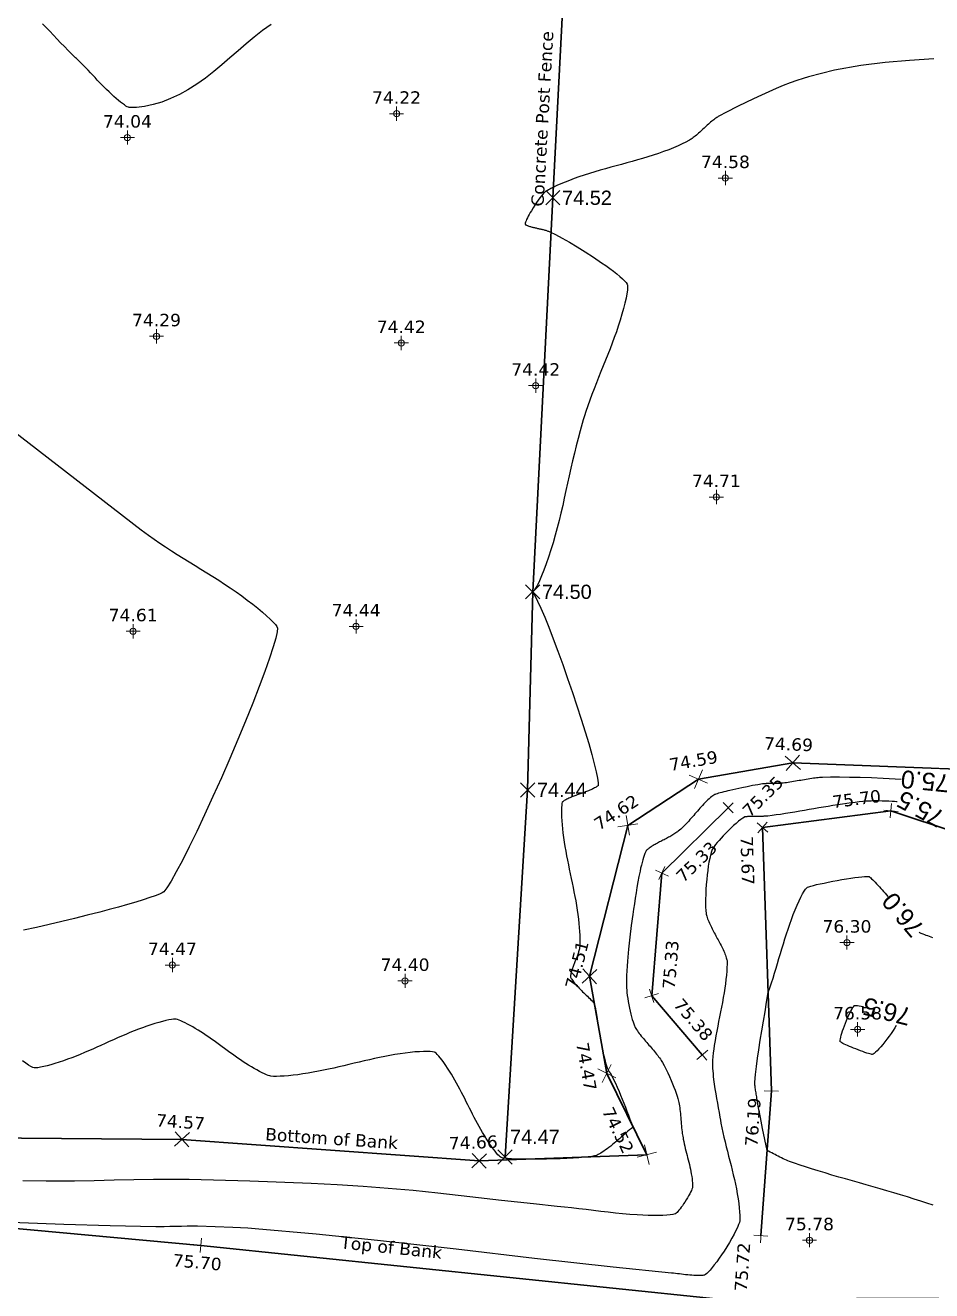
# Model space of a CAD drawing. Header units: metres. Extents: x 538443 to 538604, y 597904 to 598037.
# Drawn here: x 538488.99 to 538508.09, y 597917.91 to 597944.57 of the extents above; entities that cross this region are included whole.
import ezdxf
from ezdxf.enums import TextEntityAlignment as Align

# ---------------------------------------------------------------- set-up
doc = ezdxf.new("R2010")
doc.units = ezdxf.units.M
doc.header["$MEASUREMENT"] = 0
doc.header["$PDMODE"] = 1
doc.header["$PDSIZE"] = 0.1
doc.layers.get('0').update_dxf_attribs({"lineweight": 0})
for name, color, linetype in [('$DTM-CONTOUR-LABEL', 5, 'Continuous'), ('$DTM-CONTOUR-MAJ', 1, 'Continuous'), ('$DTM-CONTOUR-MIN', 4, 'Continuous'), ('Fence Symbol', 16, 'Continuous'), ('Fence-Text', 16, 'Continuous'), ('POINTS', 7, 'Continuous'), ('Spot Height-Text', 7, 'Continuous')]:
    doc.layers.add(name, color=color, linetype=linetype)
for name, color, linetype, lineweight in [('Bank Bottom Elevation', 12, 'Continuous', 0), ('Bank Bottom Line', 12, 'Continuous', 35), ('Bank Bottom Symbol', 12, 'Continuous', 0), ('Bank Top Elevation', 20, 'Continuous', 0), ('Bank Top Line', 20, 'Continuous', 35), ('Bank Top Symbol', 20, 'Continuous', 0), ('Fence Line', 16, 'Continuous', 35), ('Spot Height Symbol', 1, 'Continuous', 0), ('Text', 7, 'Continuous', 0)]:
    doc.layers.add(name, color=color, linetype=linetype, lineweight=lineweight)
doc.styles.add('2mm Arial', font='arial.ttf')
doc.styles.add('Bank Bottom Text', font='verdana.ttf')
doc.styles.add('Bank Top Text', font='verdana.ttf')
doc.styles.add('Contour', font='arial.ttf')
doc.styles.add('Spot Height Text', font='verdana.ttf')

# ---------------------------------------------------------------- blocks, each defined once
blk = doc.blocks.new('plus circle Colour 1')
at = {"color": 1, "lineweight": 0}
for p, q in [((0, 0), (0, 0.499)), ((0, 0), (-0.499, 0)), ((0.499, 0), (0, 0)), ((0, -0.499), (0, 0))]:
    blk.add_line(p, q, dxfattribs=at)
blk.add_circle((0, 0), 0.217, dxfattribs=at)
blk = doc.blocks.new('CROSS')
at = {"color": 0}
for points in [[(0.5, 0.5), (-0.5, -0.5)], [(0.5, -0.5), (-0.5, 0.5)]]:
    blk.add_lwpolyline(points, dxfattribs=at)

msp = doc.modelspace()

# ---------------------------------------------------------------- linework, layer by layer
at = {"layer": '$DTM-CONTOUR-MAJ'}
for points in [[(538494.173, 597944.592), (538493.992, 597944.463), (538493.816, 597944.325), (538493.644, 597944.182), (538493.474, 597944.034), (538493.305, 597943.886), (538493.135, 597943.739), (538492.963, 597943.595), (538492.787, 597943.458), (538492.606, 597943.328), (538492.419, 597943.21), (538492.238, 597943.111), (538492.052, 597943.026), (538491.867, 597942.955), (538491.683, 597942.901), (538491.506, 597942.863), (538491.337, 597942.843), (538491.18, 597942.841), (538491.164, 597942.844), (538491.141, 597942.855), (538491.113, 597942.871), (538491.079, 597942.893), (538491.041, 597942.921), (538490.998, 597942.954), (538490.953, 597942.99), (538490.905, 597943.031), (538490.857, 597943.074), (538490.808, 597943.118), (538490.756, 597943.167), (538490.706, 597943.216), (538490.656, 597943.266), (538490.607, 597943.316), (538490.558, 597943.367), (538490.509, 597943.418), (538490.461, 597943.47), (538490.413, 597943.521), (538490.364, 597943.573), (538490.316, 597943.624), (538490.267, 597943.675), (538490.218, 597943.726), (538490.168, 597943.776), (538490.118, 597943.825), (538490.067, 597943.874), (538490.051, 597943.889), (538489.971, 597943.966), (538489.892, 597944.044), (538489.814, 597944.123), (538489.736, 597944.203), (538489.66, 597944.283), (538489.583, 597944.364), (538489.507, 597944.445), (538489.43, 597944.526), (538489.353, 597944.606)], [(538507.453, 597928.681), (538507.324, 597928.689), (538507.072, 597928.702), (538506.824, 597928.712), (538506.585, 597928.72), (538506.358, 597928.725), (538506.149, 597928.728), (538505.96, 597928.728), (538505.795, 597928.725), (538505.776, 597928.724), (538505.753, 597928.722), (538505.727, 597928.72), (538505.698, 597928.717), (538505.667, 597928.714), (538505.634, 597928.71), (538505.599, 597928.705), (538505.564, 597928.7), (538505.526, 597928.694), (538505.488, 597928.688), (538505.449, 597928.682), (538505.411, 597928.676), (538505.373, 597928.669), (538505.335, 597928.662), (538505.297, 597928.656), (538505.259, 597928.649), (538505.221, 597928.642), (538505.183, 597928.636), (538505.144, 597928.63), (538505.106, 597928.624), (538505.068, 597928.618), (538505.033, 597928.613), (538504.998, 597928.608), (538504.965, 597928.604), (538504.954, 597928.603), (538504.941, 597928.602), (538504.927, 597928.601), (538504.912, 597928.6), (538504.896, 597928.599), (538504.88, 597928.598), (538504.864, 597928.597), (538504.848, 597928.597), (538504.831, 597928.597), (538504.815, 597928.596), (538504.799, 597928.596), (538504.783, 597928.596), (538504.767, 597928.596), (538504.751, 597928.596), (538504.735, 597928.596), (538504.718, 597928.596), (538504.702, 597928.596), (538504.686, 597928.595), (538504.67, 597928.595), (538504.654, 597928.595), (538504.638, 597928.594), (538504.622, 597928.594), (538504.607, 597928.593), (538504.592, 597928.592), (538504.578, 597928.591), (538504.564, 597928.59), (538504.552, 597928.589), (538504.541, 597928.588), (538504.531, 597928.587), (538504.524, 597928.586), (538504.426, 597928.569), (538504.32, 597928.55), (538504.207, 597928.528), (538504.089, 597928.504), (538503.966, 597928.478), (538503.842, 597928.451), (538503.797, 597928.441), (538503.752, 597928.43), (538503.709, 597928.42), (538503.669, 597928.409), (538503.632, 597928.399), (538503.599, 597928.39), (538503.57, 597928.381), (538503.547, 597928.373), (538503.529, 597928.367), (538503.517, 597928.361), (538503.501, 597928.351), (538503.481, 597928.337), (538503.458, 597928.319), (538503.433, 597928.298), (538503.406, 597928.275), (538503.377, 597928.249), (538503.348, 597928.221), (538503.319, 597928.192), (538503.291, 597928.164), (538503.264, 597928.135), (538503.237, 597928.105), (538503.21, 597928.075), (538503.183, 597928.045), (538503.157, 597928.015), (538503.13, 597927.985), (538503.104, 597927.955), (538503.078, 597927.924), (538503.052, 597927.894), (538503.025, 597927.864), (538502.999, 597927.834), (538502.972, 597927.804), (538502.945, 597927.775), (538502.917, 597927.746), (538502.889, 597927.717), (538502.86, 597927.688), (538502.831, 597927.661), (538502.803, 597927.635), (538502.776, 597927.611), (538502.75, 597927.59), (538502.736, 597927.579), (538502.719, 597927.567), (538502.701, 597927.554), (538502.681, 597927.541), (538502.661, 597927.527), (538502.64, 597927.514), (538502.617, 597927.501), (538502.594, 597927.487), (538502.571, 597927.474), (538502.548, 597927.462), (538502.524, 597927.449), (538502.501, 597927.437), (538502.477, 597927.425), (538502.453, 597927.412), (538502.43, 597927.4), (538502.406, 597927.388), (538502.382, 597927.376), (538502.359, 597927.364), (538502.335, 597927.352), (538502.312, 597927.339), (538502.288, 597927.326), (538502.265, 597927.313), (538502.242, 597927.3), (538502.22, 597927.287), (538502.198, 597927.273), (538502.178, 597927.26), (538502.158, 597927.246), (538502.139, 597927.233), (538502.123, 597927.221), (538502.108, 597927.209), (538502.095, 597927.199), (538502.085, 597927.19), (538502.078, 597927.182), (538502.073, 597927.175), (538502.061, 597927.151), (538502.047, 597927.118), (538502.033, 597927.08), (538502.018, 597927.035), (538502.003, 597926.984), (538501.988, 597926.93), (538501.974, 597926.872), (538501.959, 597926.811), (538501.946, 597926.75), (538501.923, 597926.636), (538501.902, 597926.521), (538501.882, 597926.407), (538501.863, 597926.292), (538501.845, 597926.177), (538501.828, 597926.062), (538501.811, 597925.947), (538501.793, 597925.832), (538501.761, 597925.6), (538501.731, 597925.358), (538501.704, 597925.108), (538501.68, 597924.854), (538501.672, 597924.75), (538501.666, 597924.647), (538501.662, 597924.548), (538501.66, 597924.454), (538501.66, 597924.367), (538501.662, 597924.289), (538501.665, 597924.242), (538501.67, 597924.189), (538501.677, 597924.13), (538501.686, 597924.067), (538501.697, 597924.001), (538501.71, 597923.932), (538501.723, 597923.863), (538501.737, 597923.799), (538501.752, 597923.736), (538501.768, 597923.677), (538501.783, 597923.622), (538501.799, 597923.572), (538501.814, 597923.528), (538501.828, 597923.491), (538501.836, 597923.475), (538501.846, 597923.456), (538501.859, 597923.435), (538501.874, 597923.411), (538501.891, 597923.385), (538501.909, 597923.359), (538501.929, 597923.331), (538501.95, 597923.304), (538501.972, 597923.275), (538501.994, 597923.248), (538502.017, 597923.22), (538502.04, 597923.193), (538502.063, 597923.166), (538502.087, 597923.139), (538502.11, 597923.112), (538502.134, 597923.085), (538502.158, 597923.058), (538502.181, 597923.031), (538502.205, 597923.004), (538502.228, 597922.977), (538502.251, 597922.95), (538502.274, 597922.922), (538502.296, 597922.894), (538502.318, 597922.866), (538502.338, 597922.839), (538502.358, 597922.812), (538502.376, 597922.785), (538502.393, 597922.76), (538502.408, 597922.737), (538502.421, 597922.715), (538502.456, 597922.651), (538502.493, 597922.58), (538502.53, 597922.502), (538502.568, 597922.42), (538502.605, 597922.336), (538502.634, 597922.267), (538502.661, 597922.199), (538502.686, 597922.133), (538502.709, 597922.07), (538502.729, 597922.01), (538502.745, 597921.955), (538502.752, 597921.931), (538502.759, 597921.903), (538502.765, 597921.871), (538502.772, 597921.838), (538502.778, 597921.802), (538502.783, 597921.765), (538502.788, 597921.728), (538502.793, 597921.685), (538502.798, 597921.642), (538502.802, 597921.599), (538502.805, 597921.556), (538502.809, 597921.513), (538502.812, 597921.47), (538502.815, 597921.427), (538502.819, 597921.384), (538502.823, 597921.341), (538502.827, 597921.298), (538502.832, 597921.255), (538502.837, 597921.223), (538502.841, 597921.192), (538502.846, 597921.162), (538502.852, 597921.131), (538502.857, 597921.101), (538502.867, 597921.052), (538502.878, 597921.003), (538502.889, 597920.954), (538502.901, 597920.906), (538502.913, 597920.857), (538502.925, 597920.809), (538502.937, 597920.76), (538502.95, 597920.712), (538502.962, 597920.664), (538502.974, 597920.615), (538502.986, 597920.566), (538502.997, 597920.518), (538503.008, 597920.469), (538503.018, 597920.42), (538503.027, 597920.368), (538503.035, 597920.317), (538503.042, 597920.269), (538503.048, 597920.223), (538503.052, 597920.181), (538503.054, 597920.145), (538503.054, 597920.114), (538503.053, 597920.09), (538503.049, 597920.073), (538503.041, 597920.049), (538503.029, 597920.02), (538503.013, 597919.987), (538502.994, 597919.949), (538502.971, 597919.908), (538502.946, 597919.865), (538502.918, 597919.821), (538502.89, 597919.775), (538502.864, 597919.737), (538502.839, 597919.7), (538502.813, 597919.665), (538502.789, 597919.633), (538502.766, 597919.603), (538502.745, 597919.578), (538502.726, 597919.558), (538502.71, 597919.542), (538502.696, 597919.531), (538502.686, 597919.526), (538502.641, 597919.515), (538502.581, 597919.507), (538502.508, 597919.5), (538502.424, 597919.495), (538502.329, 597919.493), (538502.226, 597919.493), (538502.117, 597919.495), (538502.003, 597919.499), (538501.887, 597919.506), (538501.733, 597919.517), (538501.58, 597919.53), (538501.426, 597919.545), (538501.273, 597919.562), (538501.119, 597919.58), (538500.966, 597919.598), (538500.812, 597919.617), (538500.659, 597919.636), (538500.505, 597919.654), (538500.352, 597919.67), (538500.198, 597919.686), (538499.699, 597919.736), (538499.028, 597919.811), (538498.358, 597919.889), (538497.688, 597919.964), (538497.163, 597920.017), (538496.641, 597920.063), (538496.11, 597920.104), (538495.567, 597920.138), (538495.019, 597920.166), (538493.726, 597920.216), (538492.444, 597920.249), (538492.073, 597920.254), (538491.696, 597920.252), (538491.279, 597920.245), (538490.861, 597920.234), (538490.444, 597920.222), (538490.027, 597920.215), (538489.726, 597920.213), (538489.428, 597920.215), (538488.94, 597920.221)], [(538504.623, 597920.862), (538504.577, 597921.095), (538504.53, 597921.328), (538504.484, 597921.561), (538504.446, 597921.763), (538504.411, 597921.963), (538504.406, 597921.991), (538504.401, 597922.019), (538504.396, 597922.047), (538504.391, 597922.075), (538504.386, 597922.103), (538504.382, 597922.131), (538504.378, 597922.158), (538504.374, 597922.186), (538504.372, 597922.203), (538504.37, 597922.22), (538504.369, 597922.236), (538504.368, 597922.251), (538504.367, 597922.266), (538504.367, 597922.278), (538504.367, 597922.29), (538504.368, 597922.299), (538504.383, 597922.463), (538504.402, 597922.633), (538504.424, 597922.807), (538504.448, 597922.983), (538504.479, 597923.184), (538504.512, 597923.385), (538504.546, 597923.586), (538504.581, 597923.787), (538504.614, 597923.988), (538504.645, 597924.189), (538504.681, 597924.291), (538504.716, 597924.393), (538504.749, 597924.495), (538504.782, 597924.598), (538504.814, 597924.701), (538504.845, 597924.805), (538504.875, 597924.908), (538504.906, 597925.012), (538504.937, 597925.115), (538504.968, 597925.219), (538504.999, 597925.322), (538505.032, 597925.425), (538505.065, 597925.528), (538505.1, 597925.63), (538505.137, 597925.731), (538505.176, 597925.835), (538505.216, 597925.936), (538505.257, 597926.032), (538505.297, 597926.121), (538505.336, 597926.201), (538505.372, 597926.27), (538505.405, 597926.327), (538505.434, 597926.37), (538505.459, 597926.4), (538505.474, 597926.408), (538505.503, 597926.42), (538505.545, 597926.433), (538505.599, 597926.448), (538505.665, 597926.464), (538505.74, 597926.481), (538505.824, 597926.499), (538505.913, 597926.518), (538506.007, 597926.536), (538506.104, 597926.554), (538506.201, 597926.571), (538506.296, 597926.587), (538506.387, 597926.601), (538506.472, 597926.613), (538506.55, 597926.623), (538506.618, 597926.631), (538506.676, 597926.636), (538506.721, 597926.639), (538506.753, 597926.639), (538506.772, 597926.636), (538506.78, 597926.631), (538506.791, 597926.622), (538506.807, 597926.608), (538506.827, 597926.59), (538506.849, 597926.568), (538506.875, 597926.543), (538506.902, 597926.515), (538506.931, 597926.484), (538506.961, 597926.452), (538506.992, 597926.418), (538507.021, 597926.385), (538507.051, 597926.352), (538507.08, 597926.318), (538507.109, 597926.285), (538507.138, 597926.251), (538507.166, 597926.217)], [(538507.83, 597925.464), (538507.838, 597925.457), (538507.849, 597925.452), (538507.864, 597925.444), (538507.884, 597925.435), (538507.909, 597925.425), (538507.938, 597925.414), (538507.969, 597925.402), (538508.003, 597925.39), (538508.039, 597925.378), (538508.076, 597925.365), (538508.113, 597925.353)], [(538508.122, 597919.709), (538507.994, 597919.752), (538507.862, 597919.796), (538507.727, 597919.84), (538507.583, 597919.885), (538507.439, 597919.929), (538507.295, 597919.972), (538507.15, 597920.014), (538507.005, 597920.056), (538506.86, 597920.097), (538506.715, 597920.139), (538506.569, 597920.18), (538506.424, 597920.221), (538506.279, 597920.262), (538506.134, 597920.304), (538505.989, 597920.346), (538505.845, 597920.389), (538505.701, 597920.433), (538505.557, 597920.478), (538505.436, 597920.517), (538505.318, 597920.556), (538505.203, 597920.595), (538505.094, 597920.634), (538505.064, 597920.645), (538505.031, 597920.658), (538504.997, 597920.672), (538504.961, 597920.689), (538504.925, 597920.706), (538504.891, 597920.723), (538504.857, 597920.74), (538504.824, 597920.757), (538504.791, 597920.775), (538504.757, 597920.793), (538504.724, 597920.811), (538504.69, 597920.828), (538504.657, 597920.846), (538504.623, 597920.862)]]:
    msp.add_lwpolyline(points, dxfattribs=at)
at = {"layer": '$DTM-CONTOUR-MIN'}
for points in [[(538508.136, 597943.864), (538507.622, 597943.828), (538507.11, 597943.787), (538506.6, 597943.726), (538506.042, 597943.626), (538505.499, 597943.489), (538505.382, 597943.453), (538505.252, 597943.408), (538505.113, 597943.357), (538504.966, 597943.3), (538504.815, 597943.238), (538504.662, 597943.172), (538504.431, 597943.068), (538504.205, 597942.961), (538503.988, 597942.855), (538503.784, 597942.75), (538503.596, 597942.648), (538503.58, 597942.638), (538503.563, 597942.627), (538503.543, 597942.614), (538503.523, 597942.599), (538503.501, 597942.583), (538503.479, 597942.566), (538503.457, 597942.549), (538503.433, 597942.529), (538503.41, 597942.509), (538503.387, 597942.488), (538503.364, 597942.468), (538503.341, 597942.447), (538503.318, 597942.426), (538503.295, 597942.405), (538503.273, 597942.383), (538503.25, 597942.362), (538503.228, 597942.341), (538503.205, 597942.32), (538503.182, 597942.3), (538503.159, 597942.279), (538503.135, 597942.259), (538503.111, 597942.239), (538503.09, 597942.222), (538503.068, 597942.206), (538503.047, 597942.19), (538503.027, 597942.175), (538503.008, 597942.163), (538502.991, 597942.151), (538502.975, 597942.142), (538502.911, 597942.108), (538502.835, 597942.071), (538502.749, 597942.032), (538502.653, 597941.992), (538502.551, 597941.951), (538502.444, 597941.911), (538502.334, 597941.872), (538502.223, 597941.835), (538502.113, 597941.8), (538502.001, 597941.766), (538501.89, 597941.734), (538501.778, 597941.702), (538501.665, 597941.671), (538501.553, 597941.64), (538501.441, 597941.609), (538501.328, 597941.579), (538501.216, 597941.547), (538501.104, 597941.516), (538500.993, 597941.483), (538500.881, 597941.449), (538500.771, 597941.414), (538500.66, 597941.377), (538500.56, 597941.342), (538500.461, 597941.305), (538500.367, 597941.268), (538500.277, 597941.231), (538500.195, 597941.195), (538500.121, 597941.16), (538500.096, 597941.148), (538500.07, 597941.135), (538500.044, 597941.12), (538500.016, 597941.104), (538499.988, 597941.087), (538499.977, 597941.08), (538499.967, 597941.074), (538499.957, 597941.067), (538499.948, 597941.061), (538499.939, 597941.054), (538499.932, 597941.049), (538499.926, 597941.044), (538499.921, 597941.039), (538499.896, 597941.012), (538499.867, 597940.977), (538499.836, 597940.936), (538499.802, 597940.89), (538499.766, 597940.838), (538499.73, 597940.783), (538499.693, 597940.725), (538499.656, 597940.665), (538499.633, 597940.626), (538499.611, 597940.587), (538499.591, 597940.549), (538499.573, 597940.513), (538499.557, 597940.48), (538499.544, 597940.451), (538499.534, 597940.425), (538499.528, 597940.405), (538499.525, 597940.389), (538499.525, 597940.379), (538499.527, 597940.376), (538499.531, 597940.373), (538499.536, 597940.369), (538499.544, 597940.365), (538499.554, 597940.36), (538499.565, 597940.356), (538499.577, 597940.351), (538499.591, 597940.346), (538499.605, 597940.34), (538499.621, 597940.335), (538499.636, 597940.331), (538499.653, 597940.326), (538499.67, 597940.321), (538499.687, 597940.317), (538499.704, 597940.312), (538499.721, 597940.308), (538499.738, 597940.305), (538499.755, 597940.301), (538499.772, 597940.297), (538499.789, 597940.293), (538499.806, 597940.29), (538499.823, 597940.286), (538499.84, 597940.283), (538499.857, 597940.279), (538499.875, 597940.275), (538499.892, 597940.271), (538499.908, 597940.267), (538499.925, 597940.262), (538499.942, 597940.258), (538499.959, 597940.253), (538499.975, 597940.248), (538499.991, 597940.243), (538500.006, 597940.237), (538500.02, 597940.232), (538500.033, 597940.227), (538500.044, 597940.222), (538500.167, 597940.162), (538500.306, 597940.088), (538500.458, 597940.002), (538500.62, 597939.906), (538500.789, 597939.8), (538500.963, 597939.688), (538501.137, 597939.57), (538501.224, 597939.51), (538501.307, 597939.449), (538501.386, 597939.39), (538501.458, 597939.332), (538501.522, 597939.278), (538501.577, 597939.229), (538501.622, 597939.186), (538501.655, 597939.149), (538501.676, 597939.119), (538501.684, 597939.098), (538501.685, 597939.051), (538501.68, 597938.989), (538501.669, 597938.911), (538501.651, 597938.82), (538501.628, 597938.717), (538501.599, 597938.604), (538501.566, 597938.485), (538501.529, 597938.361), (538501.489, 597938.235), (538501.447, 597938.114), (538501.404, 597937.993), (538501.36, 597937.872), (538501.314, 597937.752), (538501.267, 597937.632), (538501.219, 597937.513), (538501.171, 597937.393), (538501.122, 597937.274), (538501.074, 597937.154), (538501.027, 597937.035), (538500.98, 597936.915), (538500.934, 597936.795), (538500.889, 597936.674), (538500.846, 597936.553), (538500.805, 597936.431), (538500.777, 597936.345), (538500.751, 597936.262), (538500.726, 597936.179), (538500.682, 597936.024), (538500.64, 597935.868), (538500.6, 597935.712), (538500.562, 597935.555), (538500.526, 597935.398), (538500.49, 597935.24), (538500.455, 597935.082), (538500.421, 597934.924), (538500.386, 597934.767), (538500.351, 597934.609), (538500.316, 597934.451), (538500.279, 597934.294), (538500.241, 597934.137), (538500.202, 597933.981), (538500.16, 597933.825), (538500.115, 597933.67), (538500.069, 597933.516), (538500.02, 597933.366), (538499.971, 597933.223), (538499.921, 597933.09), (538499.873, 597932.97), (538499.827, 597932.865), (538499.785, 597932.778), (538499.746, 597932.709), (538499.712, 597932.661), (538499.684, 597932.635), (538499.73, 597932.557), (538499.789, 597932.441), (538499.858, 597932.288), (538499.937, 597932.103), (538500.024, 597931.887), (538500.117, 597931.645), (538500.216, 597931.382), (538500.317, 597931.102), (538500.42, 597930.81), (538500.522, 597930.512), (538500.617, 597930.229), (538500.706, 597929.951), (538500.789, 597929.685), (538500.864, 597929.435), (538500.929, 597929.207), (538500.982, 597929.007), (538501.023, 597928.838), (538501.051, 597928.705), (538501.064, 597928.609), (538501.064, 597928.554), (538501.061, 597928.549), (538501.056, 597928.544), (538501.047, 597928.537), (538501.036, 597928.529), (538501.023, 597928.52), (538501.007, 597928.511), (538500.989, 597928.501), (538500.969, 597928.491), (538500.949, 597928.481), (538500.928, 597928.471), (538500.907, 597928.461), (538500.885, 597928.452), (538500.863, 597928.443), (538500.841, 597928.434), (538500.819, 597928.425), (538500.797, 597928.417), (538500.775, 597928.409), (538500.753, 597928.401), (538500.73, 597928.393), (538500.708, 597928.385), (538500.686, 597928.377), (538500.663, 597928.37), (538500.641, 597928.362), (538500.619, 597928.354), (538500.596, 597928.346), (538500.574, 597928.338), (538500.552, 597928.33), (538500.53, 597928.321), (538500.508, 597928.312), (538500.486, 597928.303), (538500.465, 597928.294), (538500.443, 597928.284), (538500.423, 597928.274), (538500.403, 597928.264), (538500.384, 597928.254), (538500.366, 597928.245), (538500.35, 597928.235), (538500.337, 597928.227), (538500.325, 597928.219), (538500.317, 597928.212), (538500.311, 597928.206), (538500.308, 597928.202), (538500.301, 597928.175), (538500.295, 597928.137), (538500.291, 597928.088), (538500.29, 597928.031), (538500.29, 597927.965), (538500.293, 597927.891), (538500.297, 597927.812), (538500.304, 597927.728), (538500.312, 597927.642), (538500.322, 597927.554), (538500.334, 597927.458), (538500.348, 597927.362), (538500.364, 597927.266), (538500.381, 597927.17), (538500.398, 597927.074), (538500.417, 597926.979), (538500.436, 597926.883), (538500.456, 597926.788), (538500.476, 597926.692), (538500.496, 597926.597), (538500.515, 597926.502), (538500.535, 597926.406), (538500.554, 597926.311), (538500.573, 597926.215), (538500.591, 597926.12), (538500.607, 597926.024), (538500.623, 597925.928), (538500.637, 597925.832), (538500.649, 597925.735), (538500.659, 597925.648), (538500.667, 597925.561), (538500.674, 597925.478), (538500.678, 597925.398), (538500.681, 597925.325), (538500.681, 597925.259), (538500.68, 597925.201), (538500.676, 597925.153), (538500.674, 597925.14), (538500.672, 597925.126), (538500.668, 597925.109), (538500.664, 597925.091), (538500.659, 597925.072), (538500.653, 597925.052), (538500.647, 597925.032), (538500.641, 597925.012), (538500.634, 597924.992), (538500.627, 597924.973), (538500.62, 597924.953), (538500.613, 597924.934), (538500.605, 597924.914), (538500.598, 597924.895), (538500.59, 597924.876), (538500.582, 597924.857), (538500.574, 597924.837), (538500.567, 597924.818), (538500.559, 597924.799), (538500.551, 597924.779), (538500.544, 597924.76), (538500.536, 597924.741), (538500.529, 597924.721), (538500.522, 597924.701), (538500.515, 597924.682), (538500.509, 597924.662), (538500.503, 597924.642), (538500.497, 597924.622), (538500.492, 597924.603), (538500.488, 597924.585), (538500.485, 597924.568), (538500.482, 597924.553), (538500.48, 597924.541), (538500.48, 597924.531), (538500.48, 597924.523), (538500.482, 597924.514), (538500.488, 597924.503), (538500.496, 597924.488), (538500.507, 597924.471), (538500.521, 597924.452), (538500.537, 597924.43), (538500.555, 597924.407), (538500.574, 597924.384), (538500.595, 597924.359), (538500.616, 597924.335), (538500.64, 597924.309), (538500.664, 597924.284), (538500.688, 597924.259), (538500.713, 597924.234), (538500.737, 597924.209), (538500.762, 597924.185), (538500.787, 597924.16), (538500.812, 597924.136), (538500.837, 597924.112), (538500.862, 597924.087), (538500.887, 597924.063), (538500.912, 597924.038), (538500.936, 597924.013), (538500.96, 597923.987), (538500.983, 597923.962), (538500.999, 597923.883), (538501.014, 597923.804), (538501.027, 597923.725), (538501.04, 597923.646), (538501.053, 597923.567), (538501.065, 597923.487), (538501.077, 597923.408), (538501.09, 597923.329), (538501.103, 597923.25), (538501.117, 597923.171), (538501.131, 597923.092), (538501.147, 597923.013), (538501.164, 597922.933), (538501.183, 597922.854), (538501.203, 597922.779), (538501.222, 597922.709), (538501.242, 597922.646), (538501.261, 597922.591), (538501.279, 597922.545), (538501.279, 597922.544), (538501.28, 597922.543), (538501.281, 597922.541), (538501.282, 597922.54), (538501.283, 597922.539), (538501.284, 597922.537), (538501.285, 597922.535), (538501.286, 597922.534), (538501.287, 597922.532), (538501.289, 597922.53), (538501.29, 597922.529), (538501.291, 597922.527), (538501.293, 597922.526), (538501.294, 597922.524), (538501.296, 597922.523), (538501.297, 597922.521), (538501.298, 597922.519), (538501.3, 597922.518), (538501.301, 597922.516), (538501.302, 597922.515), (538501.304, 597922.513), (538501.305, 597922.511), (538501.306, 597922.51), (538501.308, 597922.508), (538501.309, 597922.507), (538501.31, 597922.505), (538501.311, 597922.503), (538501.312, 597922.502), (538501.313, 597922.501), (538501.314, 597922.499), (538501.35, 597922.433), (538501.388, 597922.359), (538501.427, 597922.279), (538501.466, 597922.195), (538501.504, 597922.108), (538501.538, 597922.025), (538501.572, 597921.942), (538501.605, 597921.858), (538501.637, 597921.774), (538501.669, 597921.69), (538501.701, 597921.607), (538501.734, 597921.523), (538501.767, 597921.44), (538501.802, 597921.357), (538501.764, 597921.327), (538501.727, 597921.297), (538501.691, 597921.267), (538501.655, 597921.236), (538501.619, 597921.205), (538501.583, 597921.174), (538501.547, 597921.142), (538501.511, 597921.111), (538501.475, 597921.08), (538501.439, 597921.048), (538501.403, 597921.018), (538501.366, 597920.987), (538501.329, 597920.957), (538501.292, 597920.928), (538501.256, 597920.9), (538501.22, 597920.874), (538501.185, 597920.849), (538501.151, 597920.827), (538501.12, 597920.807), (538501.091, 597920.789), (538501.066, 597920.775), (538501.044, 597920.765), (538501.027, 597920.758), (538500.987, 597920.748), (538500.929, 597920.738), (538500.853, 597920.728), (538500.761, 597920.719), (538500.654, 597920.71), (538500.534, 597920.702), (538500.404, 597920.695), (538500.266, 597920.689), (538500.123, 597920.684), (538499.977, 597920.681), (538499.836, 597920.678), (538499.699, 597920.677), (538499.568, 597920.678), (538499.445, 597920.68), (538499.334, 597920.683), (538499.236, 597920.687), (538499.154, 597920.693), (538499.089, 597920.699), (538499.043, 597920.707), (538499.017, 597920.715), (538498.999, 597920.727), (538498.977, 597920.747), (538498.951, 597920.774), (538498.922, 597920.808), (538498.89, 597920.848), (538498.855, 597920.894), (538498.819, 597920.944), (538498.781, 597920.998), (538498.743, 597921.055), (538498.705, 597921.113), (538498.667, 597921.176), (538498.629, 597921.239), (538498.592, 597921.302), (538498.556, 597921.366), (538498.521, 597921.431), (538498.486, 597921.496), (538498.452, 597921.561), (538498.418, 597921.627), (538498.385, 597921.693), (538498.351, 597921.758), (538498.318, 597921.824), (538498.285, 597921.89), (538498.252, 597921.956), (538498.218, 597922.022), (538498.184, 597922.088), (538498.15, 597922.153), (538498.116, 597922.218), (538498.08, 597922.282), (538498.044, 597922.347), (538498.007, 597922.41), (538497.97, 597922.473), (538497.931, 597922.536), (538497.891, 597922.597), (538497.851, 597922.657), (538497.812, 597922.714), (538497.774, 597922.766), (538497.737, 597922.812), (538497.704, 597922.853), (538497.674, 597922.886), (538497.649, 597922.912), (538497.628, 597922.929), (538497.612, 597922.937), (538497.575, 597922.945), (538497.524, 597922.949), (538497.46, 597922.951), (538497.384, 597922.949), (538497.298, 597922.945), (538497.203, 597922.938), (538497.103, 597922.928), (538496.998, 597922.915), (538496.891, 597922.9), (538496.782, 597922.883), (538496.674, 597922.865), (538496.566, 597922.844), (538496.458, 597922.822), (538496.35, 597922.799), (538496.243, 597922.776), (538496.135, 597922.751), (538496.028, 597922.726), (538495.92, 597922.7), (538495.813, 597922.675), (538495.705, 597922.649), (538495.598, 597922.624), (538495.49, 597922.599), (538495.383, 597922.576), (538495.275, 597922.553), (538495.167, 597922.531), (538495.059, 597922.51), (538494.95, 597922.492), (538494.842, 597922.475), (538494.738, 597922.46), (538494.636, 597922.448), (538494.538, 597922.438), (538494.446, 597922.431), (538494.361, 597922.426), (538494.285, 597922.424), (538494.221, 597922.425), (538494.168, 597922.429), (538494.145, 597922.434), (538494.113, 597922.444), (538494.075, 597922.459), (538494.031, 597922.478), (538493.982, 597922.501), (538493.928, 597922.528), (538493.872, 597922.559), (538493.813, 597922.591), (538493.755, 597922.626), (538493.697, 597922.661), (538493.639, 597922.697), (538493.582, 597922.734), (538493.525, 597922.772), (538493.469, 597922.811), (538493.413, 597922.85), (538493.358, 597922.889), (538493.302, 597922.929), (538493.247, 597922.97), (538493.192, 597923.01), (538493.137, 597923.05), (538493.082, 597923.09), (538493.026, 597923.131), (538492.971, 597923.171), (538492.915, 597923.21), (538492.86, 597923.249), (538492.803, 597923.288), (538492.747, 597923.326), (538492.69, 597923.363), (538492.632, 597923.399), (538492.574, 597923.435), (538492.519, 597923.467), (538492.464, 597923.498), (538492.411, 597923.526), (538492.36, 597923.552), (538492.313, 597923.575), (538492.27, 597923.595), (538492.231, 597923.61), (538492.199, 597923.622), (538492.173, 597923.629), (538492.154, 597923.631), (538492.117, 597923.63), (538492.071, 597923.624), (538492.015, 597923.614), (538491.951, 597923.6), (538491.88, 597923.582), (538491.803, 597923.561), (538491.721, 597923.537), (538491.637, 597923.51), (538491.552, 597923.482), (538491.463, 597923.45), (538491.374, 597923.417), (538491.285, 597923.382), (538491.197, 597923.346), (538491.109, 597923.31), (538491.022, 597923.272), (538490.934, 597923.234), (538490.847, 597923.195), (538490.76, 597923.156), (538490.673, 597923.117), (538490.586, 597923.078), (538490.499, 597923.039), (538490.412, 597923), (538490.325, 597922.962), (538490.237, 597922.924), (538490.149, 597922.887), (538490.061, 597922.852), (538489.973, 597922.817), (538489.884, 597922.784), (538489.794, 597922.752), (538489.705, 597922.722), (538489.617, 597922.694), (538489.532, 597922.669), (538489.452, 597922.648), (538489.379, 597922.63), (538489.314, 597922.616), (538489.258, 597922.607), (538489.213, 597922.603), (538489.18, 597922.603), (538489.151, 597922.611), (538489.111, 597922.631), (538489.06, 597922.661), (538489.001, 597922.703), (538488.933, 597922.754)], [(538488.48, 597936.222), (538491.433, 597933.941), (538491.509, 597933.884), (538491.585, 597933.828), (538491.705, 597933.743), (538491.826, 597933.661), (538491.948, 597933.579), (538492.071, 597933.5), (538492.195, 597933.421), (538492.319, 597933.343), (538492.444, 597933.265), (538492.569, 597933.188), (538492.694, 597933.111), (538492.819, 597933.034), (538492.943, 597932.956), (538493.067, 597932.877), (538493.19, 597932.797), (538493.312, 597932.716), (538493.433, 597932.633), (538493.552, 597932.548), (538493.67, 597932.462), (538493.783, 597932.375), (538493.89, 597932.29), (538493.989, 597932.208), (538494.077, 597932.131), (538494.153, 597932.06), (538494.215, 597931.997), (538494.261, 597931.944), (538494.291, 597931.901), (538494.305, 597931.869), (538494.301, 597931.793), (538494.271, 597931.66), (538494.217, 597931.473), (538494.139, 597931.237), (538494.039, 597930.956), (538493.92, 597930.637), (538493.783, 597930.286), (538493.633, 597929.912), (538493.471, 597929.522), (538493.302, 597929.125), (538493.124, 597928.717), (538492.945, 597928.319), (538492.771, 597927.938), (538492.603, 597927.582), (538492.445, 597927.258), (538492.301, 597926.973), (538492.173, 597926.732), (538492.063, 597926.54), (538491.975, 597926.4), (538491.909, 597926.316), (538491.877, 597926.295), (538491.816, 597926.266), (538491.728, 597926.232), (538491.614, 597926.191), (538491.477, 597926.146), (538491.319, 597926.097), (538491.145, 597926.045), (538490.958, 597925.992), (538490.762, 597925.938), (538490.561, 597925.885), (538490.294, 597925.818), (538490.027, 597925.752), (538489.76, 597925.688), (538489.492, 597925.625), (538489.224, 597925.564), (538488.956, 597925.503)], [(538507.368, 597928.209), (538507.349, 597928.21), (538507.306, 597928.213), (538507.261, 597928.216), (538507.188, 597928.22), (538507.116, 597928.223), (538507.047, 597928.225), (538506.981, 597928.227), (538506.92, 597928.227), (538506.866, 597928.227), (538506.818, 597928.226), (538506.768, 597928.224), (538506.709, 597928.22), (538506.64, 597928.214), (538506.564, 597928.206), (538506.482, 597928.197), (538506.394, 597928.186), (538506.304, 597928.174), (538506.212, 597928.161), (538506.112, 597928.146), (538506.011, 597928.13), (538505.911, 597928.114), (538505.811, 597928.097), (538505.711, 597928.08), (538505.611, 597928.062), (538505.511, 597928.045), (538505.411, 597928.027), (538505.311, 597928.01), (538505.211, 597927.993), (538505.111, 597927.976), (538505.011, 597927.96), (538504.91, 597927.945), (538504.818, 597927.932), (538504.728, 597927.92), (538504.641, 597927.91), (538504.63, 597927.908), (538504.617, 597927.907), (538504.603, 597927.906), (538504.588, 597927.905), (538504.572, 597927.904), (538504.556, 597927.904), (538504.54, 597927.903), (538504.524, 597927.903), (538504.508, 597927.902), (538504.493, 597927.902), (538504.477, 597927.902), (538504.461, 597927.902), (538504.445, 597927.902), (538504.429, 597927.902), (538504.413, 597927.902), (538504.397, 597927.902), (538504.381, 597927.902), (538504.366, 597927.902), (538504.35, 597927.902), (538504.334, 597927.902), (538504.318, 597927.901), (538504.302, 597927.901), (538504.286, 597927.901), (538504.27, 597927.9), (538504.255, 597927.9), (538504.239, 597927.899), (538504.223, 597927.898), (538504.208, 597927.897), (538504.194, 597927.896), (538504.182, 597927.895), (538504.17, 597927.894), (538504.161, 597927.893), (538504.154, 597927.891), (538504.149, 597927.89), (538504.146, 597927.889), (538504.111, 597927.867), (538504.07, 597927.837), (538504.024, 597927.8), (538503.973, 597927.756), (538503.919, 597927.708), (538503.862, 597927.655), (538503.804, 597927.598), (538503.746, 597927.54), (538503.7, 597927.491), (538503.655, 597927.442), (538503.613, 597927.395), (538503.574, 597927.35), (538503.54, 597927.307), (538503.511, 597927.269), (538503.487, 597927.235), (538503.47, 597927.207), (538503.459, 597927.184), (538503.444, 597927.14), (538503.429, 597927.084), (538503.414, 597927.017), (538503.399, 597926.94), (538503.385, 597926.855), (538503.372, 597926.764), (538503.361, 597926.669), (538503.351, 597926.571), (538503.342, 597926.464), (538503.335, 597926.359), (538503.33, 597926.258), (538503.327, 597926.161), (538503.326, 597926.072), (538503.328, 597925.99), (538503.331, 597925.919), (538503.337, 597925.859), (538503.34, 597925.843), (538503.345, 597925.823), (538503.351, 597925.801), (538503.36, 597925.775), (538503.37, 597925.747), (538503.381, 597925.717), (538503.394, 597925.686), (538503.408, 597925.654), (538503.421, 597925.624), (538503.435, 597925.594), (538503.45, 597925.565), (538503.465, 597925.535), (538503.48, 597925.506), (538503.495, 597925.476), (538503.511, 597925.447), (538503.527, 597925.418), (538503.543, 597925.389), (538503.559, 597925.36), (538503.575, 597925.331), (538503.591, 597925.302), (538503.607, 597925.273), (538503.622, 597925.243), (538503.638, 597925.214), (538503.653, 597925.185), (538503.668, 597925.155), (538503.683, 597925.126), (538503.697, 597925.096), (538503.71, 597925.066), (538503.723, 597925.035), (538503.736, 597925.005), (538503.747, 597924.976), (538503.757, 597924.948), (538503.765, 597924.923), (538503.772, 597924.9), (538503.777, 597924.88), (538503.78, 597924.864), (538503.781, 597924.852), (538503.781, 597924.789), (538503.778, 597924.718), (538503.773, 597924.64), (538503.766, 597924.556), (538503.757, 597924.468), (538503.746, 597924.377), (538503.733, 597924.285), (538503.717, 597924.184), (538503.7, 597924.083), (538503.682, 597923.982), (538503.663, 597923.881), (538503.643, 597923.781), (538503.623, 597923.681), (538503.603, 597923.58), (538503.583, 597923.48), (538503.564, 597923.379), (538503.545, 597923.278), (538503.528, 597923.178), (538503.512, 597923.077), (538503.501, 597922.996), (538503.491, 597922.917), (538503.483, 597922.839), (538503.476, 597922.765), (538503.474, 597922.73), (538503.473, 597922.689), (538503.474, 597922.643), (538503.476, 597922.592), (538503.48, 597922.538), (538503.485, 597922.48), (538503.491, 597922.42), (538503.498, 597922.36), (538503.511, 597922.26), (538503.526, 597922.16), (538503.542, 597922.06), (538503.559, 597921.961), (538503.576, 597921.861), (538503.594, 597921.762), (538503.611, 597921.662), (538503.628, 597921.563), (538503.639, 597921.501), (538503.651, 597921.438), (538503.671, 597921.339), (538503.693, 597921.24), (538503.715, 597921.141), (538503.739, 597921.042), (538503.764, 597920.943), (538503.789, 597920.845), (538503.814, 597920.746), (538503.839, 597920.648), (538503.864, 597920.549), (538503.889, 597920.451), (538503.912, 597920.352), (538503.935, 597920.253), (538503.957, 597920.154), (538503.977, 597920.054), (538503.996, 597919.949), (538504.013, 597919.846), (538504.027, 597919.746), (538504.038, 597919.654), (538504.046, 597919.569), (538504.051, 597919.495), (538504.052, 597919.432), (538504.049, 597919.383), (538504.041, 597919.348), (538504.025, 597919.3), (538504, 597919.242), (538503.968, 597919.174), (538503.928, 597919.097), (538503.882, 597919.014), (538503.831, 597918.926), (538503.775, 597918.836), (538503.717, 597918.744), (538503.665, 597918.666), (538503.613, 597918.591), (538503.562, 597918.519), (538503.512, 597918.453), (538503.465, 597918.394), (538503.422, 597918.343), (538503.384, 597918.301), (538503.351, 597918.269), (538503.323, 597918.247), (538503.303, 597918.236), (538503.29, 597918.233), (538503.273, 597918.231), (538503.253, 597918.229), (538503.229, 597918.228), (538503.203, 597918.227), (538503.174, 597918.227), (538503.144, 597918.228), (538503.112, 597918.229), (538503.079, 597918.231), (538503.036, 597918.234), (538502.993, 597918.238), (538502.951, 597918.242), (538502.908, 597918.246), (538502.865, 597918.251), (538502.822, 597918.257), (538502.779, 597918.262), (538502.736, 597918.267), (538502.693, 597918.272), (538502.65, 597918.277), (538502.607, 597918.281), (538501.377, 597918.405), (538499.723, 597918.59), (538498.07, 597918.782), (538496.416, 597918.967), (538495.121, 597919.097), (538493.835, 597919.211), (538493.681, 597919.223), (538493.524, 597919.233), (538493.365, 597919.241), (538492.99, 597919.256), (538492.619, 597919.265), (538492.511, 597919.267), (538492.402, 597919.266), (538492.281, 597919.264), (538492.16, 597919.261), (538492.039, 597919.258), (538491.918, 597919.255), (538491.831, 597919.255), (538491.745, 597919.256), (538490.778, 597919.274), (538489.806, 597919.301), (538488.122, 597919.367)], [(538506.84, 597922.886), (538506.831, 597922.886), (538506.814, 597922.89), (538506.79, 597922.896), (538506.76, 597922.905), (538506.724, 597922.916), (538506.684, 597922.93), (538506.639, 597922.946), (538506.591, 597922.964), (538506.542, 597922.983), (538506.491, 597923.003), (538506.446, 597923.021), (538506.401, 597923.039), (538506.359, 597923.057), (538506.319, 597923.075), (538506.282, 597923.091), (538506.25, 597923.106), (538506.222, 597923.12), (538506.199, 597923.132), (538506.182, 597923.142), (538506.171, 597923.149), (538506.166, 597923.154), (538506.163, 597923.167), (538506.164, 597923.188), (538506.168, 597923.215), (538506.175, 597923.25), (538506.185, 597923.29), (538506.198, 597923.335), (538506.214, 597923.384), (538506.232, 597923.436), (538506.252, 597923.49), (538506.273, 597923.545), (538506.295, 597923.601), (538506.319, 597923.655), (538506.342, 597923.706), (538506.365, 597923.754), (538506.387, 597923.797), (538506.407, 597923.835), (538506.426, 597923.866), (538506.443, 597923.891), (538506.458, 597923.908), (538506.469, 597923.918), (538506.48, 597923.92), (538506.499, 597923.92), (538506.527, 597923.918), (538506.562, 597923.913), (538506.606, 597923.907), (538506.656, 597923.899), (538506.658, 597923.898)], [(538507.347, 597923.494), (538507.317, 597923.445), (538507.279, 597923.388), (538507.238, 597923.33), (538507.195, 597923.271), (538507.15, 597923.211), (538507.105, 597923.153), (538507.06, 597923.099), (538507.018, 597923.048), (538506.977, 597923.003), (538506.941, 597922.965), (538506.908, 597922.933), (538506.88, 597922.909), (538506.857, 597922.893), (538506.84, 597922.886)]]:
    msp.add_lwpolyline(points, dxfattribs=at)
at = {"layer": 'Bank Bottom Line'}
msp.add_lwpolyline([(538538.128, 597918.447), (538532.763, 597918.772), (538527.59, 597919.168), (538522.891, 597920.029), (538520.015, 597919.759), (538516.987, 597919.545), (538517.118, 597922.131), (538517.425, 597924.636), (538513.565, 597927.349), (538508.993, 597928.884), (538505.165, 597929.032), (538503.176, 597928.687), (538501.688, 597927.714), (538500.882, 597924.533), (538501.245, 597922.486), (538502.089, 597920.774), (538498.555, 597920.644), (538492.293, 597921.097), (538487.208, 597921.135), (538483.383, 597921.915), (538480.172, 597922.193)], dxfattribs=at)
at = {"layer": 'Bank Top Line'}
for points in [[(538503.805, 597928.086), (538502.408, 597926.708), (538502.194, 597924.122), (538503.258, 597922.878)], [(538504.493, 597919.068), (538504.714, 597922.119), (538504.528, 597927.668), (538507.235, 597928.023), (538510.093, 597927.073), (538513.797, 597925.703), (538515.699, 597924.68), (538515.473, 597922.179), (538515.58, 597919.21)], [(538480.414, 597919.82), (538485.58, 597919.511), (538492.69, 597918.864), (538503.542, 597917.736), (538509.467, 597917.75), (538514.812, 597917.82), (538518.613, 597917.735), (538526.901, 597917.881), (538536.982, 597916.613)]]:
    msp.add_lwpolyline(points, dxfattribs=at)
at = {"layer": 'Bank Top Symbol'}
for p, q in [((538503.912, 597928.191), (538503.698, 597927.981)), ((538503.91, 597927.979), (538503.7, 597928.193)), ((538507.249, 597928.172), (538507.221, 597927.874)), ((538507.086, 597928.037), (538507.384, 597928.009)), ((538504.414, 597927.765), (538504.642, 597927.571)), ((538504.431, 597927.554), (538504.625, 597927.782)), ((538502.472, 597926.844), (538502.344, 597926.572)), ((538502.544, 597926.644), (538502.272, 597926.772)), ((538502.337, 597924.168), (538502.051, 597924.076)), ((538502.148, 597924.265), (538502.24, 597923.979)), ((538503.372, 597922.975), (538503.144, 597922.781)), ((538503.161, 597922.992), (538503.355, 597922.764)), ((538504.711, 597921.969), (538504.717, 597922.269)), ((538504.564, 597922.122), (538504.864, 597922.116)), ((538504.343, 597919.079), (538504.643, 597919.057)), ((538504.482, 597918.918), (538504.504, 597919.218)), ((538492.541, 597918.879), (538492.839, 597918.849)), ((538492.705, 597919.013), (538492.675, 597918.715))]:
    msp.add_line(p, q, dxfattribs=at)
at = {"layer": 'Fence Line'}
msp.add_lwpolyline([(538500.698, 597952.6), (538500.489, 597948.838), (538500.315, 597944.862), (538500.109, 597940.938), (538499.684, 597932.635), (538499.578, 597928.46), (538499.101, 597920.728)], dxfattribs=at)
at = {"layer": 'POINTS'}
for p in [(538496.815, 597942.709), (538491.144, 597942.207), (538503.746, 597941.354), (538500.109, 597940.938), (538491.756, 597938.02), (538496.914, 597937.878), (538499.748, 597936.979), (538503.555, 597934.631), (538499.684, 597932.635), (538495.963, 597931.905), (538491.264, 597931.804), (538505.165, 597929.032), (538503.176, 597928.687), (538499.578, 597928.46), (538503.805, 597928.086), (538507.235, 597928.023), (538501.688, 597927.714), (538504.528, 597927.668), (538502.408, 597926.708), (538506.307, 597925.244), (538492.091, 597924.77), (538496.995, 597924.437), (538500.882, 597924.533), (538502.194, 597924.122), (538506.531, 597923.415), (538503.258, 597922.878), (538501.245, 597922.486), (538504.714, 597922.119), (538492.293, 597921.097), (538499.101, 597920.728), (538502.089, 597920.774), (538498.555, 597920.644), (538504.493, 597919.068), (538492.69, 597918.864), (538505.518, 597918.972)]:
    msp.add_point(p, dxfattribs=at)

# ---------------------------------------------------------------- block references
at = {"layer": 'Bank Bottom Symbol', "xscale": 0.3, "yscale": 0.3, "zscale": 0.3}
for p, rotation in [((538505.165, 597929.032), 93.81309056483558), ((538503.176, 597928.687), 111.5104310979221), ((538501.688, 597927.714), 144.4811253141677), ((538500.882, 597924.533), 177.9187697072304), ((538501.245, 597922.486), 198.1493708838102), ((538492.293, 597921.097), 87.71710329596071), ((538502.089, 597920.774), 149.1747855929855), ((538498.555, 597920.644), 88.98453619279253)]:
    msp.add_blockref('CROSS', p, dxfattribs=dict(at, rotation=rotation))
at = {"layer": 'Fence Symbol', "xscale": 0.3, "yscale": 0.3, "zscale": 0.3}
for p in [(538500.109, 597940.938), (538499.684, 597932.635), (538499.578, 597928.46), (538499.101, 597920.728)]:
    msp.add_blockref('CROSS', p, dxfattribs=at)
at = {"layer": 'Spot Height Symbol', "xscale": 0.3, "yscale": 0.3, "zscale": 0.3}
for p in [(538496.815, 597942.709), (538496.815, 597942.709), (538491.144, 597942.207), (538491.144, 597942.207), (538503.746, 597941.354), (538503.746, 597941.354), (538491.756, 597938.02), (538491.756, 597938.02), (538496.914, 597937.878), (538496.914, 597937.878), (538499.748, 597936.979), (538499.748, 597936.979), (538503.555, 597934.631), (538503.555, 597934.631), (538491.264, 597931.804), (538491.264, 597931.804), (538495.963, 597931.905), (538495.963, 597931.905), (538506.307, 597925.244), (538506.307, 597925.244), (538492.091, 597924.77), (538492.091, 597924.77), (538496.995, 597924.437), (538496.995, 597924.437), (538506.531, 597923.415), (538506.531, 597923.415), (538505.518, 597918.972), (538505.518, 597918.972)]:
    msp.add_blockref('plus circle Colour 1', p, dxfattribs=at)

# ---------------------------------------------------------------- texts
at = {"layer": '$DTM-CONTOUR-LABEL', "style": 'Contour'}
for s, rotation, p in [('75.0', -185.7464, (538507.953, 597928.642)), ('75.5', -207.9257, (538507.856, 597928.059)), ('76.0', -229.688, (538507.486, 597925.83)), ('76.5', -194.0193, (538507.149, 597923.792))]:
    msp.add_text(s, height=0.375, rotation=rotation, dxfattribs=at).set_placement(p, align=Align.MIDDLE_CENTER)
at = {"layer": 'Bank Bottom Elevation', "style": 'Bank Bottom Text'}
for s, rotation, p in [('74.69', -2.2141, (538504.561, 597929.445)), ('74.59', 9.8403, (538502.564, 597928.987)), ('74.62', 33.1806, (538501.013, 597927.708)), ('74.51', 75.7817, (538500.488, 597924.277)), ('74.57', -4.1376, (538491.749, 597921.504)), ('74.66', 2.1067, (538497.916, 597921.013))]:
    msp.add_text(s, height=0.2625, rotation=rotation, dxfattribs=at).set_placement(p, align=Align.MIDDLE_LEFT)
for s, rotation, p in [('74.47', -79.9441, (538500.908, 597922.125)), ('74.52', -63.7571, (538501.712, 597920.828))]:
    msp.add_text(s, height=0.2625, rotation=rotation, dxfattribs=at).set_placement(p, align=Align.MIDDLE_RIGHT)
at = {"layer": 'Bank Top Elevation', "style": 'Bank Top Text'}
for s, rotation, p in [('75.35', 44.6077, (538504.166, 597927.963)), ('75.33', 44.6077, (538502.769, 597926.585)), ('75.67', -88.0802, (538504.193, 597927.486)), ('75.33', 85.2694, (538502.548, 597924.264))]:
    msp.add_text(s, height=0.2625, rotation=rotation, dxfattribs=at).set_placement(p, align=Align.MIDDLE_LEFT)
for s, rotation, p in [('75.70', 7.4712, (538507.021, 597928.339)), ('75.38', -49.4594, (538503.406, 597923.229)), ('76.19', 85.857, (538504.361, 597921.973)), ('75.72', 85.857, (538504.14, 597918.922)), ('75.70', -5.1995, (538493.128, 597918.462))]:
    msp.add_text(s, height=0.2625, rotation=rotation, dxfattribs=at).set_placement(p, align=Align.MIDDLE_RIGHT)
at = {"layer": 'Fence-Text', "style": '2mm Arial'}
for s, p in [('74.52', (538500.304, 597940.938)), ('74.50', (538499.879, 597932.635)), ('74.44', (538499.773, 597928.46)), ('74.47', (538499.206, 597921.149))]:
    msp.add_text(s, height=0.3, dxfattribs=at).set_placement(p, align=Align.MIDDLE_LEFT)
at = {"layer": 'Spot Height-Text', "style": 'Spot Height Text'}
for s, p in [('74.22', (538496.815, 597943.05)), ('74.04', (538491.144, 597942.548)), ('74.58', (538503.746, 597941.695)), ('74.29', (538491.756, 597938.361)), ('74.42', (538496.914, 597938.219)), ('74.42', (538499.748, 597937.32)), ('74.71', (538503.555, 597934.972)), ('74.61', (538491.264, 597932.145)), ('74.44', (538495.963, 597932.246)), ('76.30', (538506.307, 597925.585)), ('74.47', (538492.091, 597925.111)), ('74.40', (538496.995, 597924.778)), ('76.58', (538506.531, 597923.756)), ('75.78', (538505.518, 597919.313))]:
    msp.add_text(s, height=0.2625, dxfattribs=at).set_placement(p, align=Align.MIDDLE_CENTER)
at = {"layer": 'Text', "style": 'Spot Height Text'}
for s, rotation, p in [('Concrete Post Fence', 86.7495, (538499.885, 597942.601)), ('Bottom of Bank', 356.1323, (538495.447, 597921.116)), ('Top of Bank', 354.0658, (538496.705, 597918.821))]:
    msp.add_text(s, height=0.2625, rotation=rotation, dxfattribs=at).set_placement(p, align=Align.MIDDLE_CENTER)

doc.saveas('drawing.dxf')
